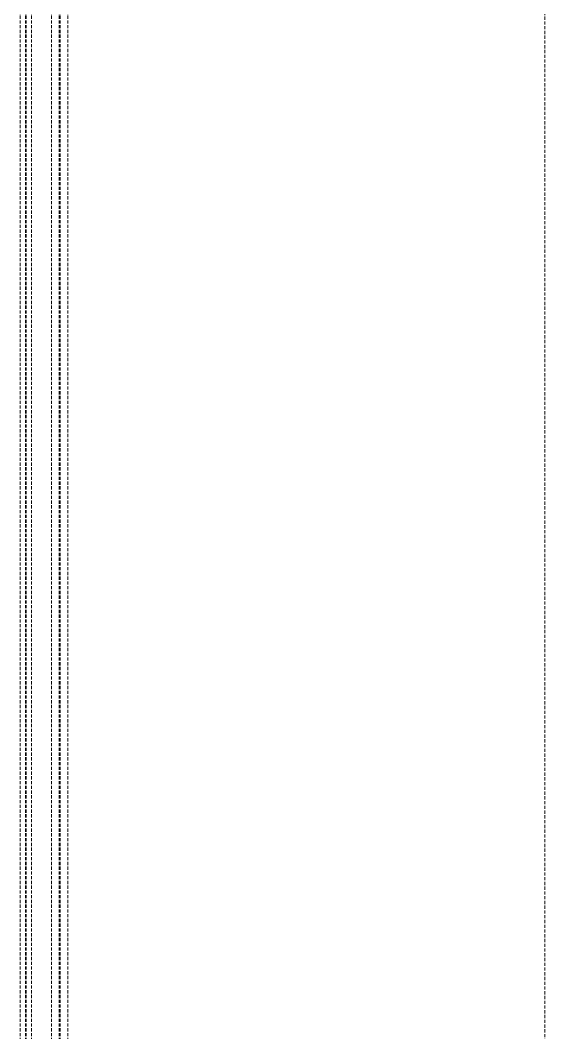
# Model space of a CAD drawing. Extents: x -1457 to 23780, y -2071 to 4205.
# Drawn here: x 10726.4 to 10767.8, y 1464.6 to 1544.4 of the extents above; entities that cross this region are included whole.
import ezdxf

# ---------------------------------------------------------------- set-up
doc = ezdxf.new("R2010")
doc.units = 0
doc.header["$MEASUREMENT"] = 0
doc.linetypes.add('HIDDEN', pattern=[0.375, 0.25, -0.125])
doc.layers.add('M-TEFRIS2-015', color=129, linetype='Continuous', lineweight=9)

msp = doc.modelspace()

# ---------------------------------------------------------------- linework, layer by layer
at = {"layer": 'M-TEFRIS2-015', "linetype": 'HIDDEN', "lineweight": 0}
for p, q in [((10767.793, 1989.451), (10767.8, 907.254)), ((10726.447, 1548.531), (10726.447, 1379.366)), ((10726.847, 1548.531), (10726.847, 1379.366)), ((10726.923, 1548.531), (10726.923, 1379.366)), ((10727.323, 1548.531), (10727.323, 1379.366)), ((10728.923, 1548.531), (10728.923, 1379.366)), ((10729.523, 1548.531), (10729.523, 1379.366)), ((10729.599, 1548.531), (10729.599, 1379.366)), ((10730.199, 1548.531), (10730.199, 1379.366))]:
    msp.add_line(p, q, dxfattribs=at)

doc.saveas('drawing.dxf')
